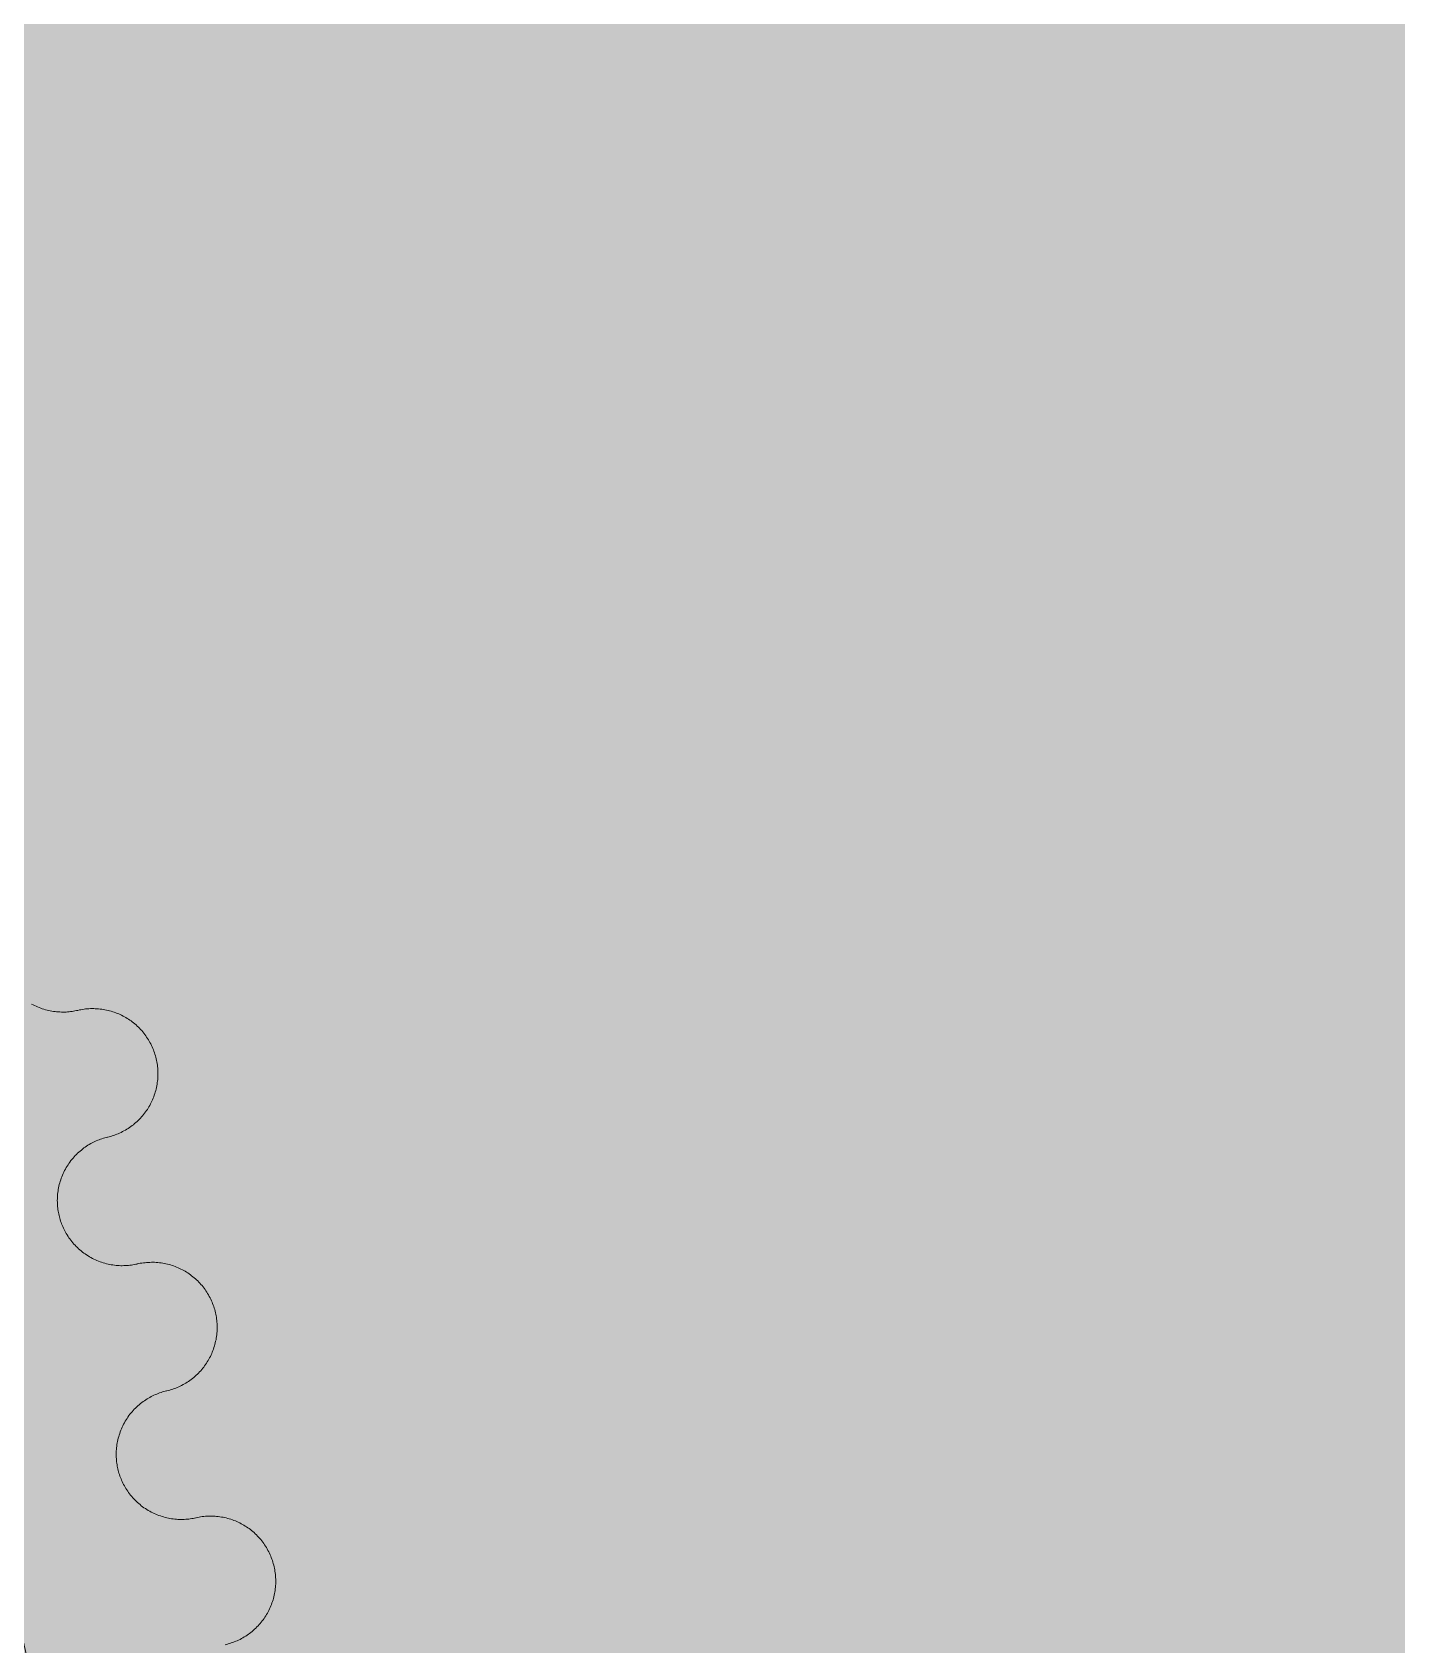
# Model space of a CAD drawing. Header units: millimetres. Extents: x 833941507 to 1669051331, y 817666127 to 1636299673.
# Drawn here: x 834548597.9 to 834548859.6, y 817987538.5 to 817987847.8 of the extents above; entities that cross this region are included whole.
import ezdxf

# ---------------------------------------------------------------- set-up
doc = ezdxf.new("R2010")
doc.units = ezdxf.units.MM
doc.header["$LTSCALE"] = 3
for name, color, linetype, lineweight in [('Hatch (LTC&CB)', 252, 'Continuous', 35), ('UAJ-23FLOR-h', 251, 'Continuous', 9), ('UAJ-42INFI', 1, 'Continuous', 18), ('UAJ-42INFI-h', 251, 'Continuous', 9)]:
    doc.layers.add(name, color=color, linetype=linetype, lineweight=lineweight)
doc.layers.add('UAJ-00XREF', color=7, linetype='Continuous')

# ---------------------------------------------------------------- blocks, each defined once
blk = doc.blocks.new('GBP-LTC-LB01')
at = {"layer": 'UAJ-23FLOR-h'}
h = blk.add_hatch(dxfattribs=at)
h.set_pattern_fill('EARTH,_O', color=256, scale=180, angle=45)
h.set_pattern_definition([(48.9989, (834576001.8, 818046085.3), (-112.727, 1612.5107), [1143, -1143]), (48.9989, (834575678.3, 818046366.6), (-112.727, 1612.5107), [1143, -1143]), (48.9989, (834575354.8, 818046647.8), (-112.727, 1612.5107), [1143, -1143]), (138.9989, (834575340.7, 818046849.3), (-1612.5107, -112.727), [1143, -1143]), (138.9989, (834575621.9, 818047172.8), (-1612.5107, -112.727), [1143, -1143]), (138.9989, (834575903.1, 818047496.3), (-1612.5107, -112.727), [1143, -1143])])
h.paths.add_polyline_path([(834572173.05, 818200349.17), (834310583.74, 818182062.08), (834331502.24, 817882831.69), (834364939.69, 817885169.23), (834473095.7, 818011283.6), (834480533.7, 818020120.4), (834485095.05, 818025709.55), (834491375.7, 818033619), (834497063.4, 818041013), (834493145.8, 818043678.7), (834512788.5, 818074029.25), (834518712.45, 818083675.25), (834526231.3, 818096325.1), (834534646.05, 818111073.05), (834545956, 818131981.3), (834557204.6, 818154198.8), (834564040, 818168496.8), (834570941.16, 818183576.43), (834578367.8, 818200696.3)])
h.paths.add_polyline_path([(834382131.31, 817956469.98), (834418268.73, 817958996.07), (834422062.41, 817963855.9), (834428403.04, 817964299.38), (834467239.2, 818010695.58), (834466445.21, 818021738.79), (834476097.72, 818035709.03), (834485267.1, 818048983.2), (834487014.89, 818051460.43), (834497268.33, 818067303.42), (834492893.38, 818129890.09), (834448056.59, 818126755.66), (834416896.58, 818105052.11), (834382061.37, 818080788.99), (834386167.45, 818022059.16), (834377588.38, 818021459.47)], flags=16)
edge = h.paths.add_edge_path(flags=16)
edge.add_line((834540292.29, 818142076.07), (834533466.32, 818141614.13))
edge.add_line((834533466.32, 818141614.13), (834523258.01, 818143862.71))
edge.add_line((834523258.01, 818143862.71), (834525896.87, 818155838.93))
edge.add_arc((834558382.43, 818267025.45), 115835.02, 237.2183981, 253.7131266, ccw=False)
edge.add_line((834495664.92, 818169638.25), (834498267.59, 818132356.98))
edge.add_line((834498267.59, 818132356.98), (834496346.42, 818130135.01))
edge.add_line((834496346.42, 818130135.01), (834492879.88, 818129892.67))
edge.add_line((834492879.88, 818129892.67), (834494229.58, 818110587.62))
edge.add_line((834494229.58, 818110587.62), (834496326.13, 818110708.38))
edge.add_line((834496326.13, 818110708.38), (834498420.21, 818080753.55))
edge.add_line((834498420.21, 818080753.55), (834498046.12, 818080727.4))
edge.add_line((834498046.12, 818080727.4), (834498254.52, 818077746.38))
edge.add_line((834498254.52, 818077746.38), (834503061.09, 818078082.4))
edge.add_line((834503061.09, 818078082.4), (834504979.52, 818081212.1))
edge.add_line((834504979.52, 818081212.1), (834509429.02, 818088470.93))
edge.add_line((834509429.02, 818088470.93), (834515217.16, 818097913.59))
edge.add_line((834515217.16, 818097913.59), (834526067.43, 818116415.54))
edge.add_line((834526067.43, 818116415.54), (834532489.2, 818127888.68))
edge.add_line((834532489.2, 818127888.68), (834534830.9, 818132146.3))
edge.add_line((834534830.9, 818132146.3), (834540292.29, 818142076.07))
h = blk.add_hatch(dxfattribs=at)
h.set_pattern_fill('EARTH,_O', color=256, scale=180, angle=45)
h.set_pattern_definition([(45.0000001, (-1082349.7, 54794.9), (-3e-06, 1616.4461018), [1143, -1143]), (45.0000001, (-1082652.8, 55098), (-3e-06, 1616.4461018), [1143, -1143]), (45.0000001, (-1082955.9, 55401.1), (-3e-06, 1616.4461018), [1143, -1143]), (135.0000001, (-1082955.9, 55603.1), (-1616.4461018, -3e-06), [1143, -1143]), (135.0000001, (-1082652.8, 55906.2), (-1616.4461018, -3e-06), [1143, -1143]), (135.0000001, (-1082349.7, 56209.3), (-1616.4461018, -3e-06), [1143, -1143])])
h.paths.add_polyline_path([(834669469.25, 818015499.17), (834651080.82, 818014213.79), (834651091.33, 818014066.03), (834669479.76, 818015351.52)], flags=16)
edge = h.paths.add_edge_path()
edge.add_arc((834611763.61, 818123015.07), 22001.28, 94.000719, 118.688683)
edge.add_line((834601201.89, 818142315.5), (834593918.34, 818141228.38))
edge.add_arc((834611768.4, 818123014.03), 25502.69, 93.997159, 134.421275, ccw=False)
edge.add_line((834609990.68, 818148454.69), (834618164.36, 818149025.84))
edge.add_line((834618164.36, 818149025.84), (834618408.29, 818145534.91))
edge.add_line((834618408.29, 818145534.91), (834616365.41, 818145392.16))
edge.add_line((834616365.41, 818145392.16), (834616609.39, 818141900.69))
edge.add_line((834616609.39, 818141900.69), (834611621.55, 818141552.15))
edge.add_line((834611621.55, 818141552.15), (834611377.61, 818145043.07))
edge.add_line((834611377.61, 818145043.07), (834610228.61, 818144962.74))
h.paths.add_polyline_path([(834673232.94, 818197365.88), (834607546.49, 818192773.89), (834599172.5, 818174435.3), (834588349.1, 818152374.5), (834578621.55, 818133890.65), (834568418.3, 818115665.3), (834556456.7, 818095618.3), (834546606.4, 818080041.6), (834532219.3, 818058623.75), (834523692.15, 818046595.75), (834515683.5, 818035708.5), (834508244.2, 818025929.9), (834500656.3, 818016266.1), (834489786.8, 818002934.1), (834483448.3, 817995421.3), (834478637.6, 817989841.7), (834458453.75, 817967379.3), (834441506.5, 817949096.36), (834383075.75, 817886437.08), (834482026.69, 817893354.51), (834551919.04, 817920008.6), (834634905.13, 817930637.13), (834634023, 817939309.35), (834633770.07, 817941795.89), (834633577.69, 817943687.02), (834508697.04, 817930983.61), (834507053.46, 817930191.44), (834506409.46, 817939426.96), (834507656.94, 817945566.73), (834503417.08, 818006767.03), (834503064.37, 818011762.67), (834514052.91, 818025791.94), (834520784.65, 818034889.35), (834526318.86, 818042436.94), (834532381.69, 818050705.63), (834536345.72, 818056472.68), (834542258.41, 818065225.62), (834550405.86, 818077286.91), (834561579, 818095001.96), (834574522.66, 818117080.03), (834587768.88, 818140310.21), (834609774.13, 818143594.98), (834610001.97, 818140335.89), (834634252.54, 818142031.47), (834636806.9, 818105492.47), (834642791.48, 818105913.75), (834646278.56, 818056032.58), (834640293.17, 818055614.16), (834643382.34, 818011424.91), (834641138.41, 818011267.96), (834645775.78, 817944927.87), (834639048.36, 817944243.52), (834640362.12, 817931328.11), (834651070.39, 817932706.91), (834650587.67, 817936476.13), (834685105.74, 817940896.86), (834685588.46, 817937127.64), (834691373.79, 817937868.57)])
blk = doc.blocks.new('inf_010')
at = {"layer": 'UAJ-42INFI'}
for points in [[(889561178.37, 757796863.32), (889561178.65, 757796863.15), (889561178.93, 757796862.98), (889561179.21, 757796862.83), (889561179.49, 757796862.68), (889561179.78, 757796862.54), (889561180.07, 757796862.4), (889561180.37, 757796862.28), (889561180.66, 757796862.16), (889561180.96, 757796862.05), (889561181.26, 757796861.95), (889561181.56, 757796861.85), (889561181.86, 757796861.77), (889561182.16, 757796861.69), (889561182.47, 757796861.62), (889561182.77, 757796861.56), (889561183.07, 757796861.5), (889561183.37, 757796861.45), (889561183.67, 757796861.42), (889561183.97, 757796861.38), (889561184.27, 757796861.36), (889561184.57, 757796861.34), (889561184.87, 757796861.33), (889561185.16, 757796861.33), (889561185.45, 757796861.33), (889561185.74, 757796861.34), (889561186.03, 757796861.36), (889561186.31, 757796861.39), (889561186.59, 757796861.41), (889561186.87, 757796861.45), (889561187.14, 757796861.49)], [(889561187.14, 757796861.49), (889561187.16, 757796861.49)], [(889561187.16, 757796861.49), (889561187.45, 757796861.54), (889561187.75, 757796861.58), (889561188.05, 757796861.61), (889561188.36, 757796861.63), (889561188.66, 757796861.65), (889561188.97, 757796861.66), (889561189.27, 757796861.66), (889561189.58, 757796861.65), (889561189.89, 757796861.64), (889561190.2, 757796861.61), (889561190.5, 757796861.58), (889561190.81, 757796861.55), (889561191.12, 757796861.5), (889561191.42, 757796861.45), (889561191.73, 757796861.39), (889561192.03, 757796861.32), (889561192.33, 757796861.25), (889561192.63, 757796861.17), (889561192.93, 757796861.08), (889561193.22, 757796860.98), (889561193.52, 757796860.87), (889561193.8, 757796860.76), (889561194.09, 757796860.65), (889561194.37, 757796860.52), (889561194.65, 757796860.39), (889561194.92, 757796860.25), (889561195.19, 757796860.11), (889561195.46, 757796859.96), (889561195.72, 757796859.8), (889561195.97, 757796859.64), (889561196.22, 757796859.47), (889561196.47, 757796859.3), (889561196.71, 757796859.12), (889561196.95, 757796858.94), (889561197.18, 757796858.75), (889561197.41, 757796858.55), (889561197.64, 757796858.35), (889561197.86, 757796858.14), (889561198.08, 757796857.92), (889561198.29, 757796857.7), (889561198.5, 757796857.47), (889561198.7, 757796857.24), (889561198.9, 757796857), (889561199.09, 757796856.75), (889561199.27, 757796856.51), (889561199.45, 757796856.25), (889561199.63, 757796855.99), (889561199.79, 757796855.73), (889561199.95, 757796855.47), (889561200.11, 757796855.2), (889561200.25, 757796854.92), (889561200.39, 757796854.65), (889561200.52, 757796854.37), (889561200.65, 757796854.08), (889561200.77, 757796853.8), (889561200.88, 757796853.51), (889561200.98, 757796853.22), (889561201.08, 757796852.93), (889561201.17, 757796852.64), (889561201.25, 757796852.34), (889561201.32, 757796852.05), (889561201.39, 757796851.75), (889561201.45, 757796851.46), (889561201.5, 757796851.16), (889561201.54, 757796850.87), (889561201.58, 757796850.57), (889561201.61, 757796850.27), (889561201.63, 757796849.97), (889561201.65, 757796849.66), (889561201.66, 757796849.36), (889561201.66, 757796849.05), (889561201.65, 757796848.74), (889561201.64, 757796848.43), (889561201.61, 757796848.13), (889561201.59, 757796847.82), (889561201.55, 757796847.51), (889561201.5, 757796847.2), (889561201.45, 757796846.9), (889561201.39, 757796846.59), (889561201.32, 757796846.29), (889561201.25, 757796845.99), (889561201.17, 757796845.69), (889561201.08, 757796845.39), (889561200.98, 757796845.1), (889561200.87, 757796844.81), (889561200.76, 757796844.52), (889561200.64, 757796844.23), (889561200.52, 757796843.95), (889561200.39, 757796843.67), (889561200.25, 757796843.4), (889561200.1, 757796843.13), (889561199.95, 757796842.87), (889561199.8, 757796842.61), (889561199.64, 757796842.35), (889561199.47, 757796842.1), (889561199.3, 757796841.86), (889561199.12, 757796841.61), (889561198.93, 757796841.38), (889561198.74, 757796841.14), (889561198.55, 757796840.91), (889561198.34, 757796840.69), (889561198.13, 757796840.46), (889561197.91, 757796840.25), (889561197.69, 757796840.04), (889561197.47, 757796839.83), (889561197.23, 757796839.63), (889561196.99, 757796839.43), (889561196.75, 757796839.24), (889561196.5, 757796839.05), (889561196.25, 757796838.87), (889561195.99, 757796838.7), (889561195.73, 757796838.53), (889561195.46, 757796838.37), (889561195.19, 757796838.22), (889561194.92, 757796838.07), (889561194.64, 757796837.94), (889561194.36, 757796837.8), (889561194.08, 757796837.68), (889561193.79, 757796837.56), (889561193.5, 757796837.45), (889561193.21, 757796837.35), (889561192.92, 757796837.25), (889561192.63, 757796837.16), (889561192.34, 757796837.08), (889561192.04, 757796837.01), (889561191.75, 757796836.94), (889561191.45, 757796836.88), (889561191.16, 757796836.83)], [(889561191.14, 757796836.83), (889561190.87, 757796836.78), (889561190.59, 757796836.73), (889561190.32, 757796836.67), (889561190.04, 757796836.6), (889561189.77, 757796836.53), (889561189.49, 757796836.45), (889561189.21, 757796836.36), (889561188.93, 757796836.26), (889561188.65, 757796836.16), (889561188.38, 757796836.05), (889561188.1, 757796835.93), (889561187.83, 757796835.81), (889561187.55, 757796835.67), (889561187.28, 757796835.53), (889561187.01, 757796835.39), (889561186.74, 757796835.23), (889561186.48, 757796835.07), (889561186.22, 757796834.9), (889561185.96, 757796834.72), (889561185.7, 757796834.54), (889561185.45, 757796834.35), (889561185.2, 757796834.15), (889561184.96, 757796833.94), (889561184.72, 757796833.73), (889561184.49, 757796833.51), (889561184.26, 757796833.29), (889561184.03, 757796833.06), (889561183.82, 757796832.82), (889561183.61, 757796832.57), (889561183.4, 757796832.33), (889561183.2, 757796832.07), (889561183.01, 757796831.81), (889561182.82, 757796831.55), (889561182.64, 757796831.28), (889561182.47, 757796831), (889561182.31, 757796830.73), (889561182.15, 757796830.45), (889561182, 757796830.16), (889561181.86, 757796829.87), (889561181.72, 757796829.58), (889561181.6, 757796829.29), (889561181.48, 757796828.99), (889561181.37, 757796828.7), (889561181.27, 757796828.4), (889561181.17, 757796828.1), (889561181.09, 757796827.79), (889561181.01, 757796827.49), (889561180.94, 757796827.19), (889561180.87, 757796826.89), (889561180.82, 757796826.58), (889561180.77, 757796826.28), (889561180.73, 757796825.98), (889561180.7, 757796825.68), (889561180.67, 757796825.38), (889561180.66, 757796825.08), (889561180.65, 757796824.79), (889561180.64, 757796824.5), (889561180.65, 757796824.2), (889561180.66, 757796823.91), (889561180.67, 757796823.63), (889561180.7, 757796823.34), (889561180.72, 757796823.06), (889561180.76, 757796822.79), (889561180.8, 757796822.51), (889561180.85, 757796822.24), (889561180.9, 757796821.96), (889561180.96, 757796821.69), (889561181.03, 757796821.41), (889561181.1, 757796821.14), (889561181.18, 757796820.86), (889561181.27, 757796820.58), (889561181.37, 757796820.3), (889561181.47, 757796820.02), (889561181.58, 757796819.75), (889561181.7, 757796819.47), (889561181.82, 757796819.2), (889561181.95, 757796818.92), (889561182.09, 757796818.65), (889561182.24, 757796818.38), (889561182.4, 757796818.11), (889561182.56, 757796817.85), (889561182.73, 757796817.59), (889561182.9, 757796817.33), (889561183.09, 757796817.07), (889561183.28, 757796816.82), (889561183.48, 757796816.57), (889561183.68, 757796816.33), (889561183.9, 757796816.09), (889561184.11, 757796815.85), (889561184.34, 757796815.63), (889561184.57, 757796815.4), (889561184.81, 757796815.18), (889561185.05, 757796814.97), (889561185.3, 757796814.77), (889561185.55, 757796814.57), (889561185.81, 757796814.37), (889561186.08, 757796814.19), (889561186.35, 757796814.01), (889561186.62, 757796813.84), (889561186.9, 757796813.67), (889561187.18, 757796813.52), (889561187.46, 757796813.37), (889561187.75, 757796813.22), (889561188.04, 757796813.09), (889561188.33, 757796812.96), (889561188.63, 757796812.84), (889561188.93, 757796812.73), (889561189.23, 757796812.63), (889561189.53, 757796812.54), (889561189.83, 757796812.45), (889561190.13, 757796812.37), (889561190.43, 757796812.3), (889561190.74, 757796812.24), (889561191.04, 757796812.18), (889561191.34, 757796812.13), (889561191.64, 757796812.09), (889561191.94, 757796812.06), (889561192.24, 757796812.04), (889561192.54, 757796812.02), (889561192.83, 757796812.01), (889561193.13, 757796812), (889561193.42, 757796812.01), (889561193.71, 757796812.02), (889561194, 757796812.03), (889561194.28, 757796812.06), (889561194.56, 757796812.09), (889561194.84, 757796812.12), (889561195.11, 757796812.16)], [(889561191.16, 757796836.83), (889561191.14, 757796836.83)], [(889561195.11, 757796812.16), (889561195.13, 757796812.16)], [(889561195.13, 757796812.16), (889561195.42, 757796812.21), (889561195.72, 757796812.25), (889561196.02, 757796812.27), (889561196.32, 757796812.3), (889561196.63, 757796812.31), (889561196.93, 757796812.32), (889561197.24, 757796812.32), (889561197.55, 757796812.31), (889561197.86, 757796812.3), (889561198.16, 757796812.28), (889561198.47, 757796812.25), (889561198.78, 757796812.21), (889561199.09, 757796812.16), (889561199.39, 757796812.11), (889561199.7, 757796812.05), (889561200, 757796811.98), (889561200.3, 757796811.91), (889561200.6, 757796811.82), (889561200.9, 757796811.73), (889561201.19, 757796811.63), (889561201.48, 757796811.53), (889561201.77, 757796811.42), (889561202.06, 757796811.3), (889561202.34, 757796811.17), (889561202.61, 757796811.04), (889561202.89, 757796810.9), (889561203.16, 757796810.76), (889561203.42, 757796810.61), (889561203.68, 757796810.45), (889561203.94, 757796810.29), (889561204.19, 757796810.12), (889561204.43, 757796809.95), (889561204.67, 757796809.77), (889561204.91, 757796809.58), (889561205.14, 757796809.39), (889561205.37, 757796809.19), (889561205.6, 757796808.99), (889561205.82, 757796808.78), (889561206.04, 757796808.56), (889561206.25, 757796808.34), (889561206.46, 757796808.11), (889561206.66, 757796807.88), (889561206.85, 757796807.64), (889561207.04, 757796807.4), (889561207.23, 757796807.15), (889561207.41, 757796806.89), (889561207.58, 757796806.63), (889561207.75, 757796806.37), (889561207.91, 757796806.1), (889561208.06, 757796805.83), (889561208.2, 757796805.56), (889561208.34, 757796805.28), (889561208.47, 757796805), (889561208.6, 757796804.72), (889561208.72, 757796804.43), (889561208.83, 757796804.15), (889561208.93, 757796803.86), (889561209.02, 757796803.57), (889561209.11, 757796803.27), (889561209.19, 757796802.98), (889561209.26, 757796802.68), (889561209.33, 757796802.39), (889561209.39, 757796802.09), (889561209.44, 757796801.8), (889561209.48, 757796801.5), (889561209.52, 757796801.2), (889561209.55, 757796800.9), (889561209.57, 757796800.6), (889561209.59, 757796800.3), (889561209.59, 757796799.99), (889561209.59, 757796799.68), (889561209.59, 757796799.38), (889561209.57, 757796799.07), (889561209.55, 757796798.76), (889561209.52, 757796798.45), (889561209.48, 757796798.15), (889561209.44, 757796797.84), (889561209.38, 757796797.53), (889561209.32, 757796797.23), (889561209.25, 757796796.93), (889561209.18, 757796796.62), (889561209.09, 757796796.33), (889561209, 757796796.03), (889561208.91, 757796795.73), (889561208.8, 757796795.44), (889561208.69, 757796795.15), (889561208.57, 757796794.87), (889561208.44, 757796794.59), (889561208.31, 757796794.31), (889561208.17, 757796794.04), (889561208.03, 757796793.77), (889561207.88, 757796793.5), (889561207.72, 757796793.25), (889561207.56, 757796792.99), (889561207.39, 757796792.74), (889561207.22, 757796792.5), (889561207.04, 757796792.26), (889561206.85, 757796792.02), (889561206.66, 757796791.78), (889561206.46, 757796791.56), (889561206.26, 757796791.33), (889561206.05, 757796791.11), (889561205.83, 757796790.89), (889561205.61, 757796790.68), (889561205.38, 757796790.47), (889561205.15, 757796790.27), (889561204.91, 757796790.07), (889561204.66, 757796789.88), (889561204.41, 757796789.7), (889561204.16, 757796789.52), (889561203.9, 757796789.35), (889561203.64, 757796789.18), (889561203.37, 757796789.02), (889561203.1, 757796788.87), (889561202.83, 757796788.73), (889561202.55, 757796788.59), (889561202.27, 757796788.46), (889561201.99, 757796788.33), (889561201.7, 757796788.21), (889561201.41, 757796788.1), (889561201.12, 757796788), (889561200.83, 757796787.91), (889561200.54, 757796787.82), (889561200.25, 757796787.74), (889561199.95, 757796787.67), (889561199.66, 757796787.6), (889561199.36, 757796787.54), (889561199.07, 757796787.49)], [(889561199.05, 757796787.49), (889561198.78, 757796787.44), (889561198.5, 757796787.39), (889561198.23, 757796787.33), (889561197.95, 757796787.26), (889561197.67, 757796787.19), (889561197.39, 757796787.11), (889561197.12, 757796787.02), (889561196.84, 757796786.93), (889561196.56, 757796786.82), (889561196.28, 757796786.72), (889561196.01, 757796786.6), (889561195.73, 757796786.47), (889561195.46, 757796786.34), (889561195.19, 757796786.2), (889561194.92, 757796786.06), (889561194.65, 757796785.9), (889561194.38, 757796785.74), (889561194.12, 757796785.57), (889561193.86, 757796785.4), (889561193.6, 757796785.21), (889561193.35, 757796785.02), (889561193.1, 757796784.82), (889561192.86, 757796784.62), (889561192.62, 757796784.41), (889561192.39, 757796784.19), (889561192.16, 757796783.96), (889561191.93, 757796783.73), (889561191.71, 757796783.5), (889561191.5, 757796783.25), (889561191.3, 757796783), (889561191.1, 757796782.75), (889561190.9, 757796782.49), (889561190.72, 757796782.23), (889561190.54, 757796781.96), (889561190.36, 757796781.69), (889561190.2, 757796781.41), (889561190.04, 757796781.13), (889561189.89, 757796780.84), (889561189.75, 757796780.56), (889561189.61, 757796780.27), (889561189.49, 757796779.97), (889561189.37, 757796779.68), (889561189.26, 757796779.38), (889561189.15, 757796779.08), (889561189.06, 757796778.78), (889561188.97, 757796778.48), (889561188.89, 757796778.18), (889561188.82, 757796777.88), (889561188.76, 757796777.57), (889561188.7, 757796777.27), (889561188.65, 757796776.97), (889561188.61, 757796776.67), (889561188.58, 757796776.37), (889561188.55, 757796776.07), (889561188.53, 757796775.77), (889561188.52, 757796775.47), (889561188.52, 757796775.18), (889561188.52, 757796774.89), (889561188.53, 757796774.6), (889561188.55, 757796774.31), (889561188.57, 757796774.03), (889561188.6, 757796773.75), (889561188.63, 757796773.47), (889561188.67, 757796773.2), (889561188.72, 757796772.92), (889561188.77, 757796772.65), (889561188.83, 757796772.37), (889561188.9, 757796772.1), (889561188.97, 757796771.82), (889561189.05, 757796771.54), (889561189.14, 757796771.26), (889561189.23, 757796770.99), (889561189.34, 757796770.71), (889561189.45, 757796770.43), (889561189.56, 757796770.15), (889561189.69, 757796769.88), (889561189.82, 757796769.61), (889561189.96, 757796769.33), (889561190.1, 757796769.06), (889561190.26, 757796768.79), (889561190.42, 757796768.53), (889561190.59, 757796768.27), (889561190.76, 757796768.01), (889561190.95, 757796767.75), (889561191.14, 757796767.5), (889561191.34, 757796767.25), (889561191.54, 757796767.01), (889561191.75, 757796766.77), (889561191.97, 757796766.53), (889561192.19, 757796766.3), (889561192.43, 757796766.08), (889561192.66, 757796765.86), (889561192.9, 757796765.65), (889561193.15, 757796765.44), (889561193.41, 757796765.24), (889561193.67, 757796765.05), (889561193.93, 757796764.86), (889561194.2, 757796764.68), (889561194.47, 757796764.51), (889561194.75, 757796764.34), (889561195.03, 757796764.19), (889561195.31, 757796764.04), (889561195.6, 757796763.89), (889561195.89, 757796763.76), (889561196.18, 757796763.63), (889561196.48, 757796763.51), (889561196.78, 757796763.4), (889561197.08, 757796763.3), (889561197.38, 757796763.2), (889561197.68, 757796763.11), (889561197.98, 757796763.03), (889561198.28, 757796762.96), (889561198.58, 757796762.9), (889561198.89, 757796762.84), (889561199.19, 757796762.79), (889561199.49, 757796762.75), (889561199.79, 757796762.72), (889561200.09, 757796762.69), (889561200.39, 757796762.68), (889561200.68, 757796762.66), (889561200.98, 757796762.66), (889561201.27, 757796762.66), (889561201.56, 757796762.67), (889561201.84, 757796762.69), (889561202.13, 757796762.71), (889561202.41, 757796762.74), (889561202.68, 757796762.77), (889561202.96, 757796762.81)], [(889561199.07, 757796787.49), (889561199.05, 757796787.49)], [(889561202.96, 757796762.81), (889561202.97, 757796762.81)], [(889561202.97, 757796762.81), (889561203.27, 757796762.86), (889561203.57, 757796762.89), (889561203.87, 757796762.92), (889561204.17, 757796762.95), (889561204.48, 757796762.96), (889561204.78, 757796762.97), (889561205.09, 757796762.97), (889561205.4, 757796762.96), (889561205.7, 757796762.94), (889561206.01, 757796762.92), (889561206.32, 757796762.89), (889561206.63, 757796762.85), (889561206.93, 757796762.8), (889561207.24, 757796762.75), (889561207.54, 757796762.69), (889561207.85, 757796762.62), (889561208.15, 757796762.54), (889561208.45, 757796762.46), (889561208.74, 757796762.37), (889561209.04, 757796762.27), (889561209.33, 757796762.16), (889561209.62, 757796762.05), (889561209.9, 757796761.93), (889561210.18, 757796761.81), (889561210.46, 757796761.67), (889561210.73, 757796761.53), (889561211, 757796761.39), (889561211.26, 757796761.24), (889561211.52, 757796761.08), (889561211.78, 757796760.92), (889561212.03, 757796760.75), (889561212.27, 757796760.57), (889561212.51, 757796760.4), (889561212.75, 757796760.21), (889561212.98, 757796760.02), (889561213.21, 757796759.82), (889561213.44, 757796759.61), (889561213.66, 757796759.4), (889561213.87, 757796759.19), (889561214.09, 757796758.96), (889561214.29, 757796758.73), (889561214.49, 757796758.5), (889561214.69, 757796758.26), (889561214.88, 757796758.02), (889561215.06, 757796757.77), (889561215.24, 757796757.51), (889561215.41, 757796757.25), (889561215.58, 757796756.99), (889561215.74, 757796756.72), (889561215.89, 757796756.45), (889561216.03, 757796756.18), (889561216.17, 757796755.9), (889561216.3, 757796755.62), (889561216.43, 757796755.34), (889561216.54, 757796755.05), (889561216.65, 757796754.76), (889561216.76, 757796754.47), (889561216.85, 757796754.18), (889561216.94, 757796753.89), (889561217.02, 757796753.6), (889561217.09, 757796753.3), (889561217.15, 757796753.01), (889561217.21, 757796752.71), (889561217.26, 757796752.41), (889561217.3, 757796752.12), (889561217.34, 757796751.82), (889561217.37, 757796751.52), (889561217.39, 757796751.22), (889561217.41, 757796750.91), (889561217.41, 757796750.61), (889561217.41, 757796750.3), (889561217.4, 757796749.99), (889561217.39, 757796749.68), (889561217.36, 757796749.38), (889561217.33, 757796749.07), (889561217.29, 757796748.76), (889561217.25, 757796748.46), (889561217.19, 757796748.15), (889561217.13, 757796747.85), (889561217.06, 757796747.54), (889561216.99, 757796747.24), (889561216.9, 757796746.94), (889561216.81, 757796746.65), (889561216.71, 757796746.35), (889561216.61, 757796746.06), (889561216.49, 757796745.77), (889561216.37, 757796745.49), (889561216.25, 757796745.21), (889561216.11, 757796744.93), (889561215.98, 757796744.66), (889561215.83, 757796744.39), (889561215.68, 757796744.12), (889561215.52, 757796743.87), (889561215.36, 757796743.61), (889561215.19, 757796743.36), (889561215.02, 757796743.12), (889561214.84, 757796742.88), (889561214.65, 757796742.64), (889561214.46, 757796742.41), (889561214.26, 757796742.18), (889561214.05, 757796741.95), (889561213.84, 757796741.73), (889561213.63, 757796741.52), (889561213.4, 757796741.3), (889561213.17, 757796741.1), (889561212.94, 757796740.9), (889561212.7, 757796740.7), (889561212.46, 757796740.51), (889561212.21, 757796740.33), (889561211.95, 757796740.15), (889561211.69, 757796739.98), (889561211.43, 757796739.81), (889561211.16, 757796739.65), (889561210.89, 757796739.5), (889561210.62, 757796739.36), (889561210.34, 757796739.22), (889561210.06, 757796739.09), (889561209.78, 757796738.96), (889561209.49, 757796738.85), (889561209.2, 757796738.74), (889561208.91, 757796738.64), (889561208.62, 757796738.54), (889561208.33, 757796738.46), (889561208.03, 757796738.38), (889561207.74, 757796738.3), (889561207.44, 757796738.24), (889561207.15, 757796738.18), (889561206.85, 757796738.13)], [(889561206.85, 757796738.13), (889561206.84, 757796738.13)]]:
    blk.add_lwpolyline(points, dxfattribs=at)
blk = doc.blocks.new('3A35X-MADL-P-LT-B01-0')
at = {"layer": 'UAJ-42INFI'}
for points in [[(834548828.35, 817986372.38, 0.029016), (834548297.82, 817988686.16)], [(834548779.05, 817986364.05, 0.029016), (834548249.81, 817988672.18, 0.029016)]]:
    blk.add_lwpolyline(points, format="xyb", dxfattribs=at)
at = {"layer": 'UAJ-42INFI-h'}
blk.add_lwpolyline([(834548201.81, 817988658.19, 0.308281), (834548045.39, 817988787.11), (834548002.92, 817985775.51, 0.475055), (834548240.49, 817985576.25), (834548535.44, 817985632.7, 0.294947), (834548692.7, 817985782.33, 0.116476), (834548729.75, 817986355.72, 0.029016), (834548201.81, 817988658.19)], format="xyb", dxfattribs=at)
at = {"rotation": 3.998908525164564}
blk.add_blockref('inf_010', (-0.01, 0.01), dxfattribs=at)

msp = doc.modelspace()

# ---------------------------------------------------------------- hatches: boundary and pattern name
at = {"layer": 'Hatch (LTC&CB)'}
h = msp.add_hatch(dxfattribs=at)
h.set_pattern_fill('ANSI38', color=256, scale=100)
h.set_pattern_definition([(318.99984, (834479093.73, 818230174.15), (208.29942, 239.6197), []), (48.99984, (834479093.73, 818230174.15), (176.97914, 687.53882), [793.75, -476.25])])
edge = h.paths.add_edge_path()
edge.add_line((834601196.19, 818142314.52), (834603754.26, 818142696.37))
edge.add_line((834603754.26, 818142696.37), (834603901.9, 818141707.33))
edge.add_line((834603901.9, 818141707.33), (834603810.47, 818141693.69))
edge.add_arc((834611763.29, 818123016.36), 20300, 113.064358, 141.357581)
edge.add_line((834595907.81, 818135692.86), (834595395.45, 818135656.86))
edge.add_line((834595395.45, 818135656.86), (834583111.72, 818114341.03))
edge.add_line((834583111.72, 818114341.03), (834578121.58, 818106513.89))
edge.add_line((834578121.58, 818106513.89), (834575731.65, 818102809.5))
edge.add_line((834575731.65, 818102809.5), (834574387.45, 818100725.98))
edge.add_line((834574387.45, 818100725.98), (834573113.98, 818098752.1))
edge.add_line((834573113.98, 818098752.1), (834573145.25, 818098730.65))
edge.add_line((834573145.25, 818098730.65), (834569989.11, 818093770.2))
edge.add_line((834569989.11, 818093770.2), (834566535, 818088385.68))
edge.add_line((834566535, 818088385.68), (834566514.09, 818088398.3))
edge.add_line((834566514.09, 818088398.3), (834558743.61, 818076256.63))
edge.add_line((834558743.61, 818076256.63), (834557653.4, 818074495.71))
edge.add_line((834557653.4, 818074495.71), (834553498.92, 818068288.56))
edge.add_line((834553498.92, 818068288.56), (834548580.86, 818060932.13))
edge.add_line((834548580.86, 818060932.13), (834544328.26, 818054726.34))
edge.add_line((834544328.26, 818054726.34), (834544332.15, 818054704.66))
edge.add_line((834544332.15, 818054704.66), (834540324.6, 818048716.69))
edge.add_line((834540324.6, 818048716.69), (834541041.32, 818048232.54))
edge.add_line((834541041.32, 818048232.54), (834540089.73, 818046823.83))
edge.add_line((834540089.73, 818046823.83), (834539737.55, 818047061.73))
edge.add_line((834539737.55, 818047061.73), (834533115.75, 818038377.74))
edge.add_line((834533115.75, 818038377.74), (834515220.96, 818015146.63))
edge.add_arc((834538026.01, 818000636.26), 27030, 147.532263, 176.187088)
edge.add_line((834511055.84, 818002433.72), (834511444.99, 817996891.23))
edge.add_line((834511444.99, 817996891.23), (834511474.11, 817996474.65))
edge.add_line((834511474.11, 817996474.65), (834508641.22, 817996276.61))
edge.add_line((834508641.22, 817996276.61), (834508910.68, 817992422.05))
edge.add_line((834508910.68, 817992422.05), (834511353.38, 817992955.96))
edge.add_line((834511353.38, 817992955.96), (834513357.66, 817964213.01))
edge.add_line((834513357.66, 817964213.01), (834513308.95, 817964209.6))
edge.add_line((834513308.95, 817964209.6), (834513879.4, 817955918.75))
edge.add_line((834513879.4, 817955918.75), (834514876.61, 817955988.46))
edge.add_line((834514876.61, 817955988.46), (834515053.07, 817953464.41))
edge.add_arc((834528221.07, 817954382.99), 13200, 183.990417, 259.837233)
edge.add_line((834525891.99, 817941390.09), (834525974.53, 817940578.71))
edge.add_line((834525974.53, 817940578.71), (834555356.34, 817943567.49))
edge.add_line((834555356.34, 817943567.49), (834594711.69, 817947570.8))
edge.add_line((834594711.69, 817947570.8), (834594754.2, 817947152.96))
edge.add_line((834594754.2, 817947152.96), (834616096.9, 817949323.98))
edge.add_line((834616096.9, 817949323.98), (834631854.21, 817950926.85))
edge.add_line((834631854.21, 817950926.85), (834631836.71, 817951177.16))
edge.add_line((834631836.71, 817951177.16), (834639760.38, 817951731.08))
edge.add_line((834639760.38, 817951731.08), (834640506.97, 817944391.59))
edge.add_line((834640506.97, 817944391.59), (834508703.57, 817930984.28))
edge.add_line((834508703.57, 817930984.28), (834508663.51, 817930982.16))
edge.add_line((834508663.51, 817930982.16), (834507053.46, 817930191.44))
edge.add_line((834507053.46, 817930191.44), (834506409.46, 817939426.96))
edge.add_line((834506409.46, 817939426.96), (834507674.95, 817945699.32))
edge.add_line((834507674.95, 817945699.32), (834503067.5, 818011766.68))
edge.add_line((834503067.5, 818011766.68), (834515005.94, 818027008.3))
edge.add_line((834515005.94, 818027008.3), (834526318.86, 818042436.95))
edge.add_line((834526318.86, 818042436.95), (834533248.43, 818051887.55))
edge.add_line((834533248.43, 818051887.55), (834545204.94, 818069586.37))
edge.add_line((834545204.94, 818069586.37), (834551695.41, 818079200.62))
edge.add_line((834551695.41, 818079200.62), (834551700.66, 818079300.57))
edge.add_line((834551700.66, 818079300.57), (834554860.11, 818084257.51))
edge.add_line((834554860.11, 818084257.51), (834556162.94, 818086301.54))
edge.add_line((834556162.94, 818086301.54), (834561579.11, 818095002.15))
edge.add_line((834561579.11, 818095002.15), (834564610.19, 818100023.59))
edge.add_line((834564610.19, 818100023.59), (834566711.84, 818103505.28))
edge.add_line((834566711.84, 818103505.28), (834567220.96, 818104369.68))
edge.add_line((834567220.96, 818104369.68), (834571219.85, 818111331.33))
edge.add_line((834571219.85, 818111331.33), (834579233.58, 818125278.3))
edge.add_line((834579233.58, 818125278.3), (834584805.19, 818135090.79))
edge.add_line((834584805.19, 818135090.79), (834587768.44, 818140310.15))
edge.add_line((834587768.44, 818140310.15), (834593953.37, 818141233.38))
edge.add_arc((834611682.41, 818123278.84), 25232.61, 93.846032, 134.637937, ccw=False)
edge.add_line((834609989.92, 818148454.62), (834618164.07, 818149025.82))
edge.add_line((834618164.07, 818149025.82), (834618408.01, 818145534.9))
edge.add_line((834618408.01, 818145534.9), (834616365.13, 818145392.15))
edge.add_line((834616365.13, 818145392.15), (834616609.11, 818141900.67))
edge.add_line((834616609.11, 818141900.67), (834611621.27, 818141552.12))
edge.add_line((834611621.27, 818141552.12), (834611377.33, 818145043.04))
edge.add_arc((834611845.2, 818122938.11), 22109.88, 91.212521, 118.792578)
h = msp.add_hatch(color=256, dxfattribs=at)
h.dxf.hatch_style = 1
edge = h.paths.add_edge_path()
edge.add_line((834513358.83, 817964213.1), (834514805.29, 817964314.21))
edge.add_line((834514805.29, 817964314.21), (834514905.32, 817962883.32))
edge.add_line((834514905.32, 817962883.32), (834522015.98, 817959924.65))
edge.add_line((834522015.98, 817959924.65), (834527599.83, 817958234.85))
edge.add_line((834527599.83, 817958234.85), (834531627.41, 817957331.96))
edge.add_line((834531627.41, 817957331.96), (834538597.73, 817957185.8))
edge.add_line((834538597.73, 817957185.8), (834550283.84, 817958000.71))
edge.add_line((834550283.84, 817958000.71), (834576164.25, 817960699.31))
edge.add_arc((834571429.66, 818001700.88), 41274.03, 276.586959, 289.104779)
edge.add_line((834584938.52, 817962700.16), (834585387.44, 817962731.44))
edge.add_line((834585387.44, 817962731.44), (834585119.41, 817966565.54))
edge.add_line((834585119.41, 817966565.54), (834584671.75, 817966534.24))
edge.add_line((834584671.75, 817966534.24), (834582845.22, 817993361.89))
edge.add_line((834582845.22, 817993361.89), (834584586.66, 817993483.63))
edge.add_line((834584586.66, 817993483.63), (834584565.21, 817993788.17))
edge.add_line((834584565.21, 817993788.17), (834583546.6, 817993716.97))
edge.add_line((834583546.6, 817993716.97), (834579511.62, 818051438.28))
edge.add_line((834579511.62, 818051438.28), (834571357.07, 818050868.21))
edge.add_line((834571357.07, 818050868.21), (834571728.42, 818045556.24))
edge.add_line((834571728.42, 818045556.24), (834551421, 818044136.6))
edge.add_line((834551421, 818044136.6), (834550915.36, 818053251.15))
edge.add_line((834550915.36, 818053251.15), (834550067.43, 818053191.87))
edge.add_line((834550067.43, 818053191.87), (834547980.34, 818050328.44))
edge.add_line((834547980.34, 818050328.44), (834547993.72, 818050137.14))
edge.add_line((834547993.72, 818050137.14), (834537098.76, 818035335.08))
edge.add_line((834537098.76, 818035335.08), (834533115.75, 818038377.74))
edge.add_line((834533115.75, 818038377.74), (834521762.77, 818023639.24))
edge.add_line((834521762.77, 818023639.24), (834515226.35, 818015153.63))
edge.add_arc((834538313.07, 818000540.46), 27322.9, 147.66747, 176.026674)
edge.add_line((834511055.84, 818002433.72), (834511474.11, 817996474.65))
edge.add_line((834511474.11, 817996474.65), (834508641.22, 817996276.61))
edge.add_line((834508641.22, 817996276.61), (834508910.68, 817992422.05))
edge.add_line((834508910.68, 817992422.05), (834511349.45, 817992955.1))
edge.add_line((834511349.45, 817992955.1), (834511354.85, 817992876.6))
edge.add_line((834511354.85, 817992876.6), (834513358.66, 817964213.08))
edge.add_line((834513358.66, 817964213.08), (834513358.83, 817964213.1))

# ---------------------------------------------------------------- block references
msp.add_blockref('GBP-LTC-LB01', (0, 0))
at = {"layer": 'UAJ-00XREF', "ltscale": 10, "rotation": 8.262983694057247e-05}
msp.add_blockref('3A35X-MADL-P-LT-B01-0', (1179.72, -1203.53), dxfattribs=at)

doc.saveas('drawing.dxf')
